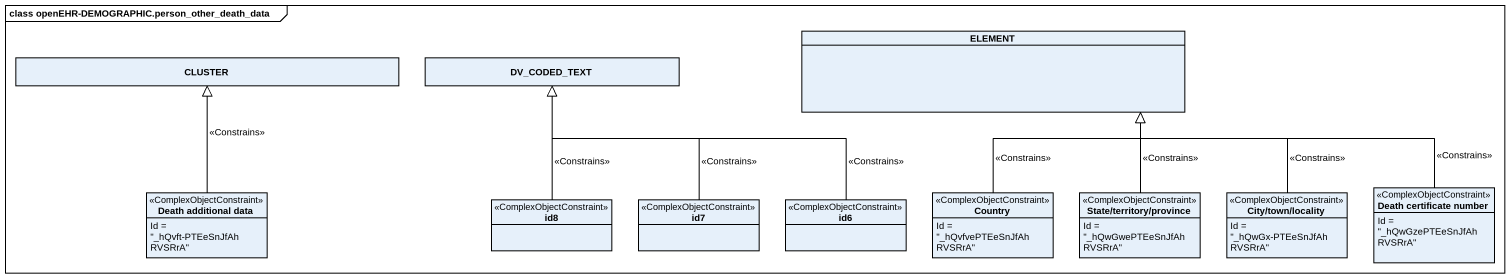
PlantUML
@startuml
mainframe class openEHR-DEMOGRAPHIC.person_other_death_data
hide circle
hide empty members
class ELEMENT
class CLUSTER
class DV_CODED_TEXT
class "Death additional data" as Death_additional_data <<ComplexObjectConstraint>> {
  Id = "_hQvft-PTEeSnJfAhRVSRrA"
}
class Country <<ComplexObjectConstraint>> {
  Id = "_hQvfvePTEeSnJfAhRVSRrA"
}
class "State/territory/province" as State_territory_province <<ComplexObjectConstraint>> {
  Id = "_hQwGwePTEeSnJfAhRVSRrA"
}
class "City/town/locality" as City_town_locality <<ComplexObjectConstraint>> {
  Id = "_hQwGx-PTEeSnJfAhRVSRrA"
}
class "Death certificate number" as Death_certificate_number <<ComplexObjectConstraint>> {
  Id = "_hQwGzePTEeSnJfAhRVSRrA"
}
class id8 <<ComplexObjectConstraint>>
class id7 <<ComplexObjectConstraint>>
class id6 <<ComplexObjectConstraint>>
Death_additional_data -up-|> CLUSTER : <<Constrains>>
Country -up-|> ELEMENT : <<Constrains>>
State_territory_province -up-|> ELEMENT : <<Constrains>>
City_town_locality -left-|> ELEMENT : <<Constrains>>
Death_certificate_number -left-|> ELEMENT : <<Constrains>>
id8 -up-|> DV_CODED_TEXT : <<Constrains>>
id7 -up-|> DV_CODED_TEXT : <<Constrains>>
id6 -left-|> DV_CODED_TEXT : <<Constrains>>
@enduml
